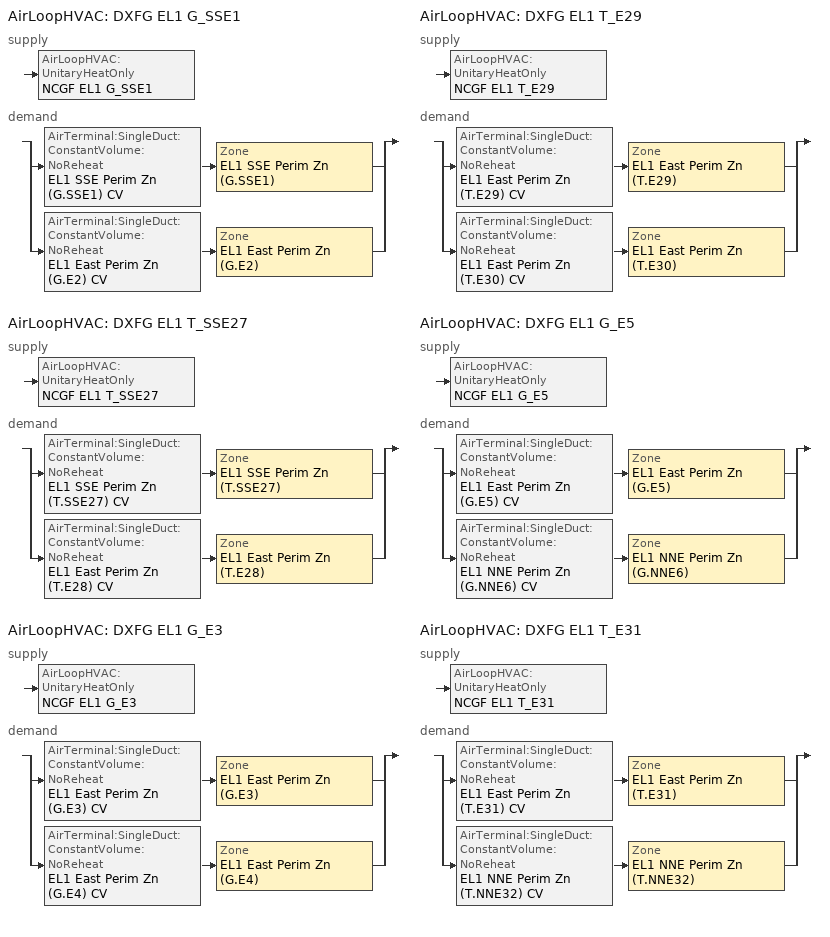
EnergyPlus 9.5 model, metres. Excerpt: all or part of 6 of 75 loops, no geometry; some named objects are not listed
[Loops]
AirLoopHVAC 'DXFG EL1 G_SSE1'
 supply: AirLoopHVAC:UnitaryHeatOnly 'NCGF EL1 G_SSE1'
 demand: split
  | AirTerminal:SingleDuct:ConstantVolume:NoReheat 'EL1 SSE Perim Zn (G.SSE1) CV' > Zone 'EL1 SSE Perim Zn (G.SSE1)'
  | AirTerminal:SingleDuct:ConstantVolume:NoReheat 'EL1 East Perim Zn (G.E2) CV' > Zone 'EL1 East Perim Zn (G.E2)'
AirLoopHVAC 'DXFG EL1 T_SSE27'
 supply: AirLoopHVAC:UnitaryHeatOnly 'NCGF EL1 T_SSE27'
 demand: split
  | AirTerminal:SingleDuct:ConstantVolume:NoReheat 'EL1 SSE Perim Zn (T.SSE27) CV' > Zone 'EL1 SSE Perim Zn (T.SSE27)'
  | AirTerminal:SingleDuct:ConstantVolume:NoReheat 'EL1 East Perim Zn (T.E28) CV' > Zone 'EL1 East Perim Zn (T.E28)'
AirLoopHVAC 'DXFG EL1 G_E3'
 supply: AirLoopHVAC:UnitaryHeatOnly 'NCGF EL1 G_E3'
 demand: split
  | AirTerminal:SingleDuct:ConstantVolume:NoReheat 'EL1 East Perim Zn (G.E3) CV' > Zone 'EL1 East Perim Zn (G.E3)'
  | AirTerminal:SingleDuct:ConstantVolume:NoReheat 'EL1 East Perim Zn (G.E4) CV' > Zone 'EL1 East Perim Zn (G.E4)'
AirLoopHVAC 'DXFG EL1 T_E29'
 supply: AirLoopHVAC:UnitaryHeatOnly 'NCGF EL1 T_E29'
 demand: split
  | AirTerminal:SingleDuct:ConstantVolume:NoReheat 'EL1 East Perim Zn (T.E29) CV' > Zone 'EL1 East Perim Zn (T.E29)'
  | AirTerminal:SingleDuct:ConstantVolume:NoReheat 'EL1 East Perim Zn (T.E30) CV' > Zone 'EL1 East Perim Zn (T.E30)'
AirLoopHVAC 'DXFG EL1 G_E5'
 supply: AirLoopHVAC:UnitaryHeatOnly 'NCGF EL1 G_E5'
 demand: split
  | AirTerminal:SingleDuct:ConstantVolume:NoReheat 'EL1 East Perim Zn (G.E5) CV' > Zone 'EL1 East Perim Zn (G.E5)'
  | AirTerminal:SingleDuct:ConstantVolume:NoReheat 'EL1 NNE Perim Zn (G.NNE6) CV' > Zone 'EL1 NNE Perim Zn (G.NNE6)'
AirLoopHVAC 'DXFG EL1 T_E31'
 supply: AirLoopHVAC:UnitaryHeatOnly 'NCGF EL1 T_E31'
 demand: split
  | AirTerminal:SingleDuct:ConstantVolume:NoReheat 'EL1 East Perim Zn (T.E31) CV' > Zone 'EL1 East Perim Zn (T.E31)'
  | AirTerminal:SingleDuct:ConstantVolume:NoReheat 'EL1 NNE Perim Zn (T.NNE32) CV' > Zone 'EL1 NNE Perim Zn (T.NNE32)'
[Sizing:Zone] Zone Cooling Design Supply Air Temperature Input Method=SupplyAirTemperature; Zone Cooling Design Supply Air Temperature {C}=12; Zone Cooling Design Supply Air Temperature Difference {deltaC}=11.11; Zone Heating Design Supply Air Temperature Input Method=SupplyAirTemperature; Zone Heating Design Supply Air Temperature {C}=50; Zone Cooling Design Supply Air Humidity Ratio {kgWater/kgDryAir}=0.008; Zone Heating Design Supply Air Humidity Ratio {kgWater/kgDryAir}=0.008; Cooling Design Air Flow Method=DesignDay; Cooling Design Air Flow Rate {m3/s}=0; Cooling Minimum Air Flow Fraction=0; Heating Design Air Flow Method=DesignDay; Heating Design Air Flow Rate {m3/s}=0; Heating Maximum Air Flow Fraction=0
EL1 SSE Perim Zn (G.SSE1); EL1 East Perim Zn (G.E2); EL1 SSE Perim Zn (T.SSE27); EL1 East Perim Zn (T.E28); EL1 East Perim Zn (G.E3); EL1 East Perim Zn (G.E4); EL1 East Perim Zn (T.E29); EL1 East Perim Zn (T.E30); EL1 East Perim Zn (G.E5); EL1 NNE Perim Zn (G.NNE6); EL1 East Perim Zn (T.E31); EL1 NNE Perim Zn (T.NNE32)
[Sizing:System] Type of Load to Size On=Sensible; Design Outdoor Air Flow Rate {m3/s}=0; Central Heating Maximum System Air Flow Ratio=1; Preheat Design Temperature {C}=7; Preheat Design Humidity Ratio {kgWater/kgDryAir}=0.008; Precool Design Temperature {C}=11; Precool Design Humidity Ratio {kgWater/kgDryAir}=0.008; Central Cooling Design Supply Air Temperature {C}=12; Central Heating Design Supply Air Temperature {C}=50; Type of Zone Sum to Use=NonCoincident; 100% Outdoor Air in Cooling=No; 100% Outdoor Air in Heating=No; Central Cooling Design Supply Air Humidity Ratio {kgWater/kgDryAir}=0.008; Central Heating Design Supply Air Humidity Ratio {kgWater/kgDryAir}=0.008; Cooling Supply Air Flow Rate Method=DesignDay; Cooling Supply Air Flow Rate {m3/s}=0; Heating Supply Air Flow Rate Method=DesignDay; Heating Supply Air Flow Rate {m3/s}=0; System Outdoor Air Method=ZoneSum; Zone Maximum Outdoor Air Fraction=1; Cooling Design Capacity Method=CoolingDesignCapacity; Cooling Design Capacity {W}=autosize; Heating Design Capacity Method=HeatingDesignCapacity; Heating Design Capacity {W}=autosize; Central Cooling Capacity Control Method=OnOff
DXFG EL1 G_SSE1; DXFG EL1 T_SSE27; DXFG EL1 G_E3; DXFG EL1 T_E29; DXFG EL1 G_E5; DXFG EL1 T_E31
[ZoneControl:Thermostat] Control Type Schedule=HVACTemplate-Always 1; Control 1=Thermostat NCEH SP Control
Name | Zone or ZoneList
EL1 SSE Perim Zn (G.SSE1) Thermostat | EL1 SSE Perim Zn (G.SSE1)
EL1 East Perim Zn (G.E2) Thermostat | EL1 East Perim Zn (G.E2)
EL1 SSE Perim Zn (T.SSE27) Thermostat | EL1 SSE Perim Zn (T.SSE27)
EL1 East Perim Zn (T.E28) Thermostat | EL1 East Perim Zn (T.E28)
EL1 East Perim Zn (G.E3) Thermostat | EL1 East Perim Zn (G.E3)
EL1 East Perim Zn (G.E4) Thermostat | EL1 East Perim Zn (G.E4)
EL1 East Perim Zn (T.E29) Thermostat | EL1 East Perim Zn (T.E29)
EL1 East Perim Zn (T.E30) Thermostat | EL1 East Perim Zn (T.E30)
EL1 East Perim Zn (G.E5) Thermostat | EL1 East Perim Zn (G.E5)
EL1 NNE Perim Zn (G.NNE6) Thermostat | EL1 NNE Perim Zn (G.NNE6)
EL1 East Perim Zn (T.E31) Thermostat | EL1 East Perim Zn (T.E31)
EL1 NNE Perim Zn (T.NNE32) Thermostat | EL1 NNE Perim Zn (T.NNE32)
[ThermostatSetpoint:SingleHeating]
Thermostat NCEH SP Control: Setpoint Temperature Schedule=heating_sch_DEER
[AirTerminal:SingleDuct:ConstantVolume:NoReheat] Maximum Air Flow Rate {m3/s}=autosize
EL1 SSE Perim Zn (G.SSE1) CV; EL1 East Perim Zn (G.E2) CV; EL1 SSE Perim Zn (T.SSE27) CV; EL1 East Perim Zn (T.E28) CV; EL1 East Perim Zn (G.E3) CV; EL1 East Perim Zn (G.E4) CV; EL1 East Perim Zn (T.E29) CV; EL1 East Perim Zn (T.E30) CV; EL1 East Perim Zn (G.E5) CV; EL1 NNE Perim Zn (G.NNE6) CV; EL1 East Perim Zn (T.E31) CV; EL1 NNE Perim Zn (T.NNE32) CV
[Zone equipment]
EL1 SSE Perim Zn (G.SSE1): EL1 SSE Perim Zn (G.SSE1) CV
EL1 East Perim Zn (G.E2): EL1 East Perim Zn (G.E2) CV
EL1 SSE Perim Zn (T.SSE27): EL1 SSE Perim Zn (T.SSE27) CV
EL1 East Perim Zn (T.E28): EL1 East Perim Zn (T.E28) CV
EL1 East Perim Zn (G.E3): EL1 East Perim Zn (G.E3) CV
EL1 East Perim Zn (G.E4): EL1 East Perim Zn (G.E4) CV
EL1 East Perim Zn (T.E29): EL1 East Perim Zn (T.E29) CV
EL1 East Perim Zn (T.E30): EL1 East Perim Zn (T.E30) CV
EL1 East Perim Zn (G.E5): EL1 East Perim Zn (G.E5) CV
EL1 NNE Perim Zn (G.NNE6): EL1 NNE Perim Zn (G.NNE6) CV
EL1 East Perim Zn (T.E31): EL1 East Perim Zn (T.E31) CV
EL1 NNE Perim Zn (T.NNE32): EL1 NNE Perim Zn (T.NNE32) CV
[Fan:OnOff] Availability Schedule=always_avail; Fan Total Efficiency=0.12; Pressure Rise {Pa}=125; Maximum Flow Rate {m3/s}=autosize; Motor Efficiency=0.24; Motor In Airstream Fraction=1
DXFG EL1 G_SSE1 Supply Fan; DXFG EL1 T_SSE27 Supply Fan; DXFG EL1 G_E3 Supply Fan; DXFG EL1 T_E29 Supply Fan; DXFG EL1 G_E5 Supply Fan; DXFG EL1 T_E31 Supply Fan
[Coil:Heating:Fuel] Fuel Type=NaturalGas; Burner Efficiency=0.78; Nominal Capacity {W}=autosize; Parasitic Electric Load {W}=0; Parasitic Fuel Load {W}=0
Name | Part Load Fraction Correlation Curve
DXFG EL1 G_SSE1 Heating Coil | DXFG EL1 G_SSE1 Heating Coil PLF-FPLR
DXFG EL1 T_SSE27 Heating Coil | DXFG EL1 T_SSE27 Heating Coil PLF-FPLR
DXFG EL1 G_E3 Heating Coil | DXFG EL1 G_E3 Heating Coil PLF-FPLR
DXFG EL1 T_E29 Heating Coil | DXFG EL1 T_E29 Heating Coil PLF-FPLR
DXFG EL1 G_E5 Heating Coil | DXFG EL1 G_E5 Heating Coil PLF-FPLR
DXFG EL1 T_E31 Heating Coil | DXFG EL1 T_E31 Heating Coil PLF-FPLR
[AirLoopHVAC:UnitaryHeatOnly] Maximum Supply Air Temperature {C}=80; Heating Supply Air Flow Rate {m3/s}=autosize; Fan Placement=BlowThrough
Name | Controlling Zone or Thermostat Location | Supply Fan | Heating Coil
NCGF EL1 G_SSE1 | EL1 SSE Perim Zn (G.SSE1) | DXFG EL1 G_SSE1 Supply Fan | DXFG EL1 G_SSE1 Heating Coil
NCGF EL1 T_SSE27 | EL1 SSE Perim Zn (T.SSE27) | DXFG EL1 T_SSE27 Supply Fan | DXFG EL1 T_SSE27 Heating Coil
NCGF EL1 G_E3 | EL1 East Perim Zn (G.E3) | DXFG EL1 G_E3 Supply Fan | DXFG EL1 G_E3 Heating Coil
NCGF EL1 T_E29 | EL1 East Perim Zn (T.E29) | DXFG EL1 T_E29 Supply Fan | DXFG EL1 T_E29 Heating Coil
NCGF EL1 G_E5 | EL1 East Perim Zn (G.E5) | DXFG EL1 G_E5 Supply Fan | DXFG EL1 G_E5 Heating Coil
NCGF EL1 T_E31 | EL1 East Perim Zn (T.E31) | DXFG EL1 T_E31 Supply Fan | DXFG EL1 T_E31 Heating Coil
[AirLoopHVAC] Design Supply Air Flow Rate {m3/s}=autosize
DXFG EL1 G_SSE1; DXFG EL1 T_SSE27; DXFG EL1 G_E3; DXFG EL1 T_E29; DXFG EL1 G_E5; DXFG EL1 T_E31
[AirLoopHVAC:ReturnPlenum]
Name | Zone
DXFG EL1 G_SSE1 Return Plenum | DXFG EL1 G_SSE1 Dummy Return Plenum
DXFG EL1 T_SSE27 Return Plenum | DXFG EL1 T_SSE27 Dummy Return Plenum
DXFG EL1 G_E3 Return Plenum | DXFG EL1 G_E3 Dummy Return Plenum
DXFG EL1 T_E29 Return Plenum | DXFG EL1 T_E29 Dummy Return Plenum
DXFG EL1 G_E5 Return Plenum | DXFG EL1 G_E5 Dummy Return Plenum
DXFG EL1 T_E31 Return Plenum | DXFG EL1 T_E31 Dummy Return Plenum
[EnergyManagementSystem:Sensor]
Name | Output:Variable or Output:Meter Index Key | Output:Variable or Output:Meter
AH_VFREL1SSEPerimZnGSSE1 | DXFG EL1 G_SSE1 Supply Path Inlet | System Node Current Density Volume Flow Rate
AH_MFREL1SSEPerimZnGSSE1 | DXFG EL1 G_SSE1 Supply Path Inlet | System Node Mass Flow Rate
AH_ToutEL1SSEPerimZnGSSE1 | DXFG EL1 G_SSE1 Supply Path Inlet | System Node Temperature
AH_WoutEL1SSEPerimZnGSSE1 | DXFG EL1 G_SSE1 Supply Path Inlet | System Node Humidity Ratio
AHZone_TEL1SSEPerimZnGSSE1 | EL1 SSE Perim Pl Zn (G.SSE14) | Zone Air Temperature
AHZone_WEL1SSEPerimZnGSSE1 | EL1 SSE Perim Pl Zn (G.SSE14) | Zone Mean Air Humidity Ratio
RA_TEL1SSEPerimZnGSSE1 | EL1 SSE Perim Zn (G.SSE1) Return Outlet | System Node Temperature
RA_WEL1SSEPerimZnGSSE1 | EL1 SSE Perim Zn (G.SSE1) Return Outlet | System Node Humidity Ratio
Fan_RTFEL1SSEPerimZnGSSE1 | DXFG EL1 G_SSE1 Supply Fan | Fan Runtime Fraction
AH_VFREL1SSEPerimZnTSSE27 | DXFG EL1 T_SSE27 Supply Path Inlet | System Node Current Density Volume Flow Rate
AH_MFREL1SSEPerimZnTSSE27 | DXFG EL1 T_SSE27 Supply Path Inlet | System Node Mass Flow Rate
AH_ToutEL1SSEPerimZnTSSE27 | DXFG EL1 T_SSE27 Supply Path Inlet | System Node Temperature
AH_WoutEL1SSEPerimZnTSSE27 | DXFG EL1 T_SSE27 Supply Path Inlet | System Node Humidity Ratio
AHZone_TEL1SSEPerimZnTSSE27 | EL1 SSE Perim At Zn (T.SSE40) | Zone Air Temperature
AHZone_WEL1SSEPerimZnTSSE27 | EL1 SSE Perim At Zn (T.SSE40) | Zone Mean Air Humidity Ratio
RA_TEL1SSEPerimZnTSSE27 | EL1 SSE Perim Zn (T.SSE27) Return Outlet | System Node Temperature
RA_WEL1SSEPerimZnTSSE27 | EL1 SSE Perim Zn (T.SSE27) Return Outlet | System Node Humidity Ratio
Fan_RTFEL1SSEPerimZnTSSE27 | DXFG EL1 T_SSE27 Supply Fan | Fan Runtime Fraction
AH_VFREL1EastPerimZnGE3 | DXFG EL1 G_E3 Supply Path Inlet | System Node Current Density Volume Flow Rate
AH_MFREL1EastPerimZnGE3 | DXFG EL1 G_E3 Supply Path Inlet | System Node Mass Flow Rate
AH_ToutEL1EastPerimZnGE3 | DXFG EL1 G_E3 Supply Path Inlet | System Node Temperature
AH_WoutEL1EastPerimZnGE3 | DXFG EL1 G_E3 Supply Path Inlet | System Node Humidity Ratio
AHZone_TEL1EastPerimZnGE3 | EL1 East Perim Pl Zn (G.E16) | Zone Air Temperature
AHZone_WEL1EastPerimZnGE3 | EL1 East Perim Pl Zn (G.E16) | Zone Mean Air Humidity Ratio
RA_TEL1EastPerimZnGE3 | EL1 East Perim Zn (G.E3) Return Outlet | System Node Temperature
RA_WEL1EastPerimZnGE3 | EL1 East Perim Zn (G.E3) Return Outlet | System Node Humidity Ratio
Fan_RTFEL1EastPerimZnGE3 | DXFG EL1 G_E3 Supply Fan | Fan Runtime Fraction
AH_VFREL1EastPerimZnTE29 | DXFG EL1 T_E29 Supply Path Inlet | System Node Current Density Volume Flow Rate
AH_MFREL1EastPerimZnTE29 | DXFG EL1 T_E29 Supply Path Inlet | System Node Mass Flow Rate
AH_ToutEL1EastPerimZnTE29 | DXFG EL1 T_E29 Supply Path Inlet | System Node Temperature
AH_WoutEL1EastPerimZnTE29 | DXFG EL1 T_E29 Supply Path Inlet | System Node Humidity Ratio
AHZone_TEL1EastPerimZnTE29 | EL1 East Perim At Zn (T.E42) | Zone Air Temperature
AHZone_WEL1EastPerimZnTE29 | EL1 East Perim At Zn (T.E42) | Zone Mean Air Humidity Ratio
RA_TEL1EastPerimZnTE29 | EL1 East Perim Zn (T.E29) Return Outlet | System Node Temperature
RA_WEL1EastPerimZnTE29 | EL1 East Perim Zn (T.E29) Return Outlet | System Node Humidity Ratio
Fan_RTFEL1EastPerimZnTE29 | DXFG EL1 T_E29 Supply Fan | Fan Runtime Fraction
AH_VFREL1EastPerimZnGE5 | DXFG EL1 G_E5 Supply Path Inlet | System Node Current Density Volume Flow Rate
AH_MFREL1EastPerimZnGE5 | DXFG EL1 G_E5 Supply Path Inlet | System Node Mass Flow Rate
AH_ToutEL1EastPerimZnGE5 | DXFG EL1 G_E5 Supply Path Inlet | System Node Temperature
AH_WoutEL1EastPerimZnGE5 | DXFG EL1 G_E5 Supply Path Inlet | System Node Humidity Ratio
AHZone_TEL1EastPerimZnGE5 | EL1 East Perim Pl Zn (G.E18) | Zone Air Temperature
AHZone_WEL1EastPerimZnGE5 | EL1 East Perim Pl Zn (G.E18) | Zone Mean Air Humidity Ratio
RA_TEL1EastPerimZnGE5 | EL1 East Perim Zn (G.E5) Return Outlet | System Node Temperature
RA_WEL1EastPerimZnGE5 | EL1 East Perim Zn (G.E5) Return Outlet | System Node Humidity Ratio
Fan_RTFEL1EastPerimZnGE5 | DXFG EL1 G_E5 Supply Fan | Fan Runtime Fraction
AH_VFREL1EastPerimZnTE31 | DXFG EL1 T_E31 Supply Path Inlet | System Node Current Density Volume Flow Rate
AH_MFREL1EastPerimZnTE31 | DXFG EL1 T_E31 Supply Path Inlet | System Node Mass Flow Rate
AH_ToutEL1EastPerimZnTE31 | DXFG EL1 T_E31 Supply Path Inlet | System Node Temperature
AH_WoutEL1EastPerimZnTE31 | DXFG EL1 T_E31 Supply Path Inlet | System Node Humidity Ratio
AHZone_TEL1EastPerimZnTE31 | EL1 East Perim At Zn (T.E44) | Zone Air Temperature
AHZone_WEL1EastPerimZnTE31 | EL1 East Perim At Zn (T.E44) | Zone Mean Air Humidity Ratio
RA_TEL1EastPerimZnTE31 | EL1 East Perim Zn (T.E31) Return Outlet | System Node Temperature
RA_WEL1EastPerimZnTE31 | EL1 East Perim Zn (T.E31) Return Outlet | System Node Humidity Ratio
Fan_RTFEL1EastPerimZnTE31 | DXFG EL1 T_E31 Supply Fan | Fan Runtime Fraction
AHZone_TEL1SSWPerimZnGSSW7 | EL1 SSW Perim Pl Zn (G.SSW20) | Zone Air Temperature
AHZone_WEL1SSWPerimZnGSSW7 | EL1 SSW Perim Pl Zn (G.SSW20) | Zone Mean Air Humidity Ratio
AHZone_TEL1SSWPerimZnTSSW33 | EL1 SSW Perim At Zn (T.SSW46) | Zone Air Temperature
AHZone_WEL1SSWPerimZnTSSW33 | EL1 SSW Perim At Zn (T.SSW46) | Zone Mean Air Humidity Ratio
AHZone_TEL1WestPerimZnGW9 | EL1 West Perim Pl Zn (G.W22) | Zone Air Temperature
AHZone_WEL1WestPerimZnGW9 | EL1 West Perim Pl Zn (G.W22) | Zone Mean Air Humidity Ratio
AHZone_TEL1WestPerimZnTW35 | EL1 West Perim At Zn (T.W48) | Zone Air Temperature
AHZone_WEL1WestPerimZnTW35 | EL1 West Perim At Zn (T.W48) | Zone Mean Air Humidity Ratio
AHZone_TEL1WestPerimZnGW11 | EL1 West Perim Pl Zn (G.W24) | Zone Air Temperature
AHZone_WEL1WestPerimZnGW11 | EL1 West Perim Pl Zn (G.W24) | Zone Mean Air Humidity Ratio
AHZone_TEL1WestPerimZnTW37 | EL1 West Perim At Zn (T.W50) | Zone Air Temperature
AHZone_WEL1WestPerimZnTW37 | EL1 West Perim At Zn (T.W50) | Zone Mean Air Humidity Ratio
AHZone_TEL2WSWPerimZnGWSW1 | EL2 WSW Perim Pl Zn (G.WSW14) | Zone Air Temperature
AHZone_WEL2WSWPerimZnGWSW1 | EL2 WSW Perim Pl Zn (G.WSW14) | Zone Mean Air Humidity Ratio
AHZone_TEL2SouthPerimZnGS3 | EL2 South Perim Pl Zn (G.S16) | Zone Air Temperature
AHZone_WEL2SouthPerimZnGS3 | EL2 South Perim Pl Zn (G.S16) | Zone Mean Air Humidity Ratio
AHZone_TEL2SouthPerimZnGS5 | EL2 South Perim Pl Zn (G.S18) | Zone Air Temperature
AHZone_WEL2SouthPerimZnGS5 | EL2 South Perim Pl Zn (G.S18) | Zone Mean Air Humidity Ratio
AHZone_TEL2NorthPerimZnGN11 | EL2 North Perim Pl Zn (G.N24) | Zone Air Temperature
AHZone_WEL2NorthPerimZnGN11 | EL2 North Perim Pl Zn (G.N24) | Zone Mean Air Humidity Ratio
AHZone_TEL2NorthPerimZnGN9 | EL2 North Perim Pl Zn (G.N22) | Zone Air Temperature
AHZone_WEL2NorthPerimZnGN9 | EL2 North Perim Pl Zn (G.N22) | Zone Mean Air Humidity Ratio
AHZone_TEL2WNWPerimZnGWNW7 | EL2 WNW Perim Pl Zn (G.WNW20) | Zone Air Temperature
AHZone_WEL2WNWPerimZnGWNW7 | EL2 WNW Perim Pl Zn (G.WNW20) | Zone Mean Air Humidity Ratio
[SetpointManager:SingleZone:Cooling] Control Variable=Temperature; Minimum Supply Air Temperature {C}=13; Maximum Supply Air Temperature {C}=45
Name | Control Zone | Setpoint Node or NodeList
DXFG EL1 G_SSE1 Economizer Supply Air Temp Manager | EL1 SSE Perim Zn (G.SSE1) | DXFG EL1 G_SSE1 Air Loop Outlet
DXFG EL1 T_SSE27 Economizer Supply Air Temp Manager | EL1 SSE Perim Zn (T.SSE27) | DXFG EL1 T_SSE27 Air Loop Outlet
DXFG EL1 G_E3 Economizer Supply Air Temp Manager | EL1 East Perim Zn (G.E3) | DXFG EL1 G_E3 Air Loop Outlet
DXFG EL1 T_E29 Economizer Supply Air Temp Manager | EL1 East Perim Zn (T.E29) | DXFG EL1 T_E29 Air Loop Outlet
DXFG EL1 G_E5 Economizer Supply Air Temp Manager | EL1 East Perim Zn (G.E5) | DXFG EL1 G_E5 Air Loop Outlet
DXFG EL1 T_E31 Economizer Supply Air Temp Manager | EL1 East Perim Zn (T.E31) | DXFG EL1 T_E31 Air Loop Outlet
[SetpointManager:MixedAir] Control Variable=Temperature
Name | Setpoint Node or NodeList
DXFG EL1 G_SSE1 Cooling Coil Air Temp Manager | DXFG EL1 G_SSE1 Mixed Air Outlet
DXFG EL1 T_SSE27 Cooling Coil Air Temp Manager | DXFG EL1 T_SSE27 Mixed Air Outlet
DXFG EL1 G_E3 Cooling Coil Air Temp Manager | DXFG EL1 G_E3 Mixed Air Outlet
DXFG EL1 T_E29 Cooling Coil Air Temp Manager | DXFG EL1 T_E29 Mixed Air Outlet
DXFG EL1 G_E5 Cooling Coil Air Temp Manager | DXFG EL1 G_E5 Mixed Air Outlet
DXFG EL1 T_E31 Cooling Coil Air Temp Manager | DXFG EL1 T_E31 Mixed Air Outlet
[Schedule:Compact]
heating_sch_DEER: Through:12/31, For: AllDays, Until: 7:00, 15.56, Until: 23:00, 15.56, Until: 24:00, 15.56
always_avail; HVACTemplate-Always 1: Through: 12/31, For: AllDays, Until: 24:00, 1
[Curve:Cubic] Coefficient1 Constant=0.8; Coefficient2 x=0.2; Coefficient3 x**2=0; Coefficient4 x**3=0; Minimum Value of x=0; Maximum Value of x=1
DXFG EL1 G_SSE1 Heating Coil PLF-FPLR; DXFG EL1 T_SSE27 Heating Coil PLF-FPLR; DXFG EL1 G_E3 Heating Coil PLF-FPLR; DXFG EL1 T_E29 Heating Coil PLF-FPLR; DXFG EL1 G_E5 Heating Coil PLF-FPLR; DXFG EL1 T_E31 Heating Coil PLF-FPLR
